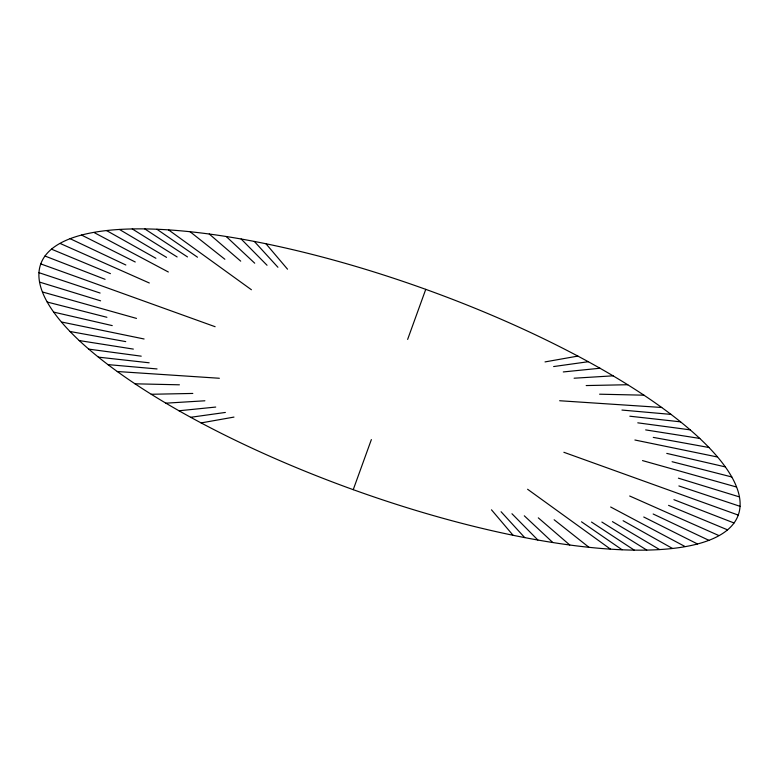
<?xml version="1.0" encoding="UTF-8"?>
<svg xmlns="http://www.w3.org/2000/svg" width="779" height="779" viewBox="0 0 779 779"><rect width="100%" height="100%" fill="white"/><g stroke="black" fill="none" stroke-linecap="round" stroke-linejoin="round"><path stroke-width="1.17" d="M353.247 489.65L371.369 439.58M407.631 339.42L425.753 289.35M201.109 422.919L233.973 417.086M545.027 361.914L577.891 356.081M190.67 417.291L225.365 412.442M553.635 366.558L588.33 361.709M178.985 410.767L215.715 407.057M563.285 371.943L600.015 368.233M165.888 403.171L204.896 400.786M574.104 378.214L613.112 375.829M151.253 394.271L192.812 393.444M586.188 385.556L627.747 384.729M135.01 383.813L179.413 384.807M599.587 394.193L643.99 395.187M117.269 371.515L219.357 378.263M559.643 400.737L661.731 407.485M107.921 364.601L157.046 368.944M621.954 410.056L671.079 414.399M98.378 357.142L149.169 362.79M629.831 416.21L680.622 421.858M88.748 349.128L141.223 356.169M637.777 422.831L690.252 429.872M79.215 340.559L133.345 349.099M645.655 429.901L699.785 438.441M69.993 331.484L125.731 341.611M653.269 437.389L709.007 447.516M62.057 322.107L144.096 338.992M634.904 440.008L716.943 456.893M53.634 312.097L112.234 325.603M666.766 453.397L725.366 466.903M47.188 302.028L106.908 317.287M672.092 461.713L731.812 476.972M42.709 292.047L136.491 318.407M642.509 460.593L736.291 486.953M39.544 282.086L100.598 300.83M678.402 478.17L739.456 496.914M38.95 272.669L100.111 293.05M678.889 485.95L740.05 506.331M40.751 263.915L215.131 326.713M563.869 452.287L738.249 515.085A370.668 106.519 19.8 0 0 246.524 239.971A370.668 106.519 19.8 0 0 183.727 413.445A370.668 106.519 19.8 0 0 738.249 515.085M44.968 256.028L105.077 279.32M673.923 499.68L734.032 522.972M51.463 249.163L110.433 273.643M668.567 505.357L727.537 529.837M60.275 243.515L149.315 282.991M629.685 496.009L718.725 535.485M70.12 238.686L125.838 264.996M653.162 514.004L708.88 540.314M81.522 235.054L135.254 261.997M643.746 517.003L697.478 543.946M94.415 232.717L168.342 271.998M610.658 507.002L684.585 546.283M106.528 230.555L155.897 258.287M623.103 520.713L672.472 548.445M119.44 229.454L166.55 257.372M612.45 521.628L659.56 549.546M132.255 228.938L177.135 256.953M601.865 522.047L646.745 550.062M144.797 228.909L187.486 256.924M591.514 522.076L634.203 550.091M156.92 229.25L197.496 257.206M581.504 521.794L622.08 549.75M168.537 229.883L251.403 289.739M527.597 489.261L610.463 549.117M190.066 231.723L224.858 259.251M554.142 519.749L588.934 547.277M209.259 234.021L240.701 261.15M538.299 517.85L569.741 544.979M226.222 236.504L254.704 263.195M524.296 515.805L552.778 542.496M241.159 239.007L267.041 265.259M511.959 513.741L537.841 539.993M254.334 241.441L277.918 267.265M501.082 511.735L524.666 537.559M265.96 243.759L287.519 269.183M491.481 509.817L513.04 535.241"/></g></svg>
